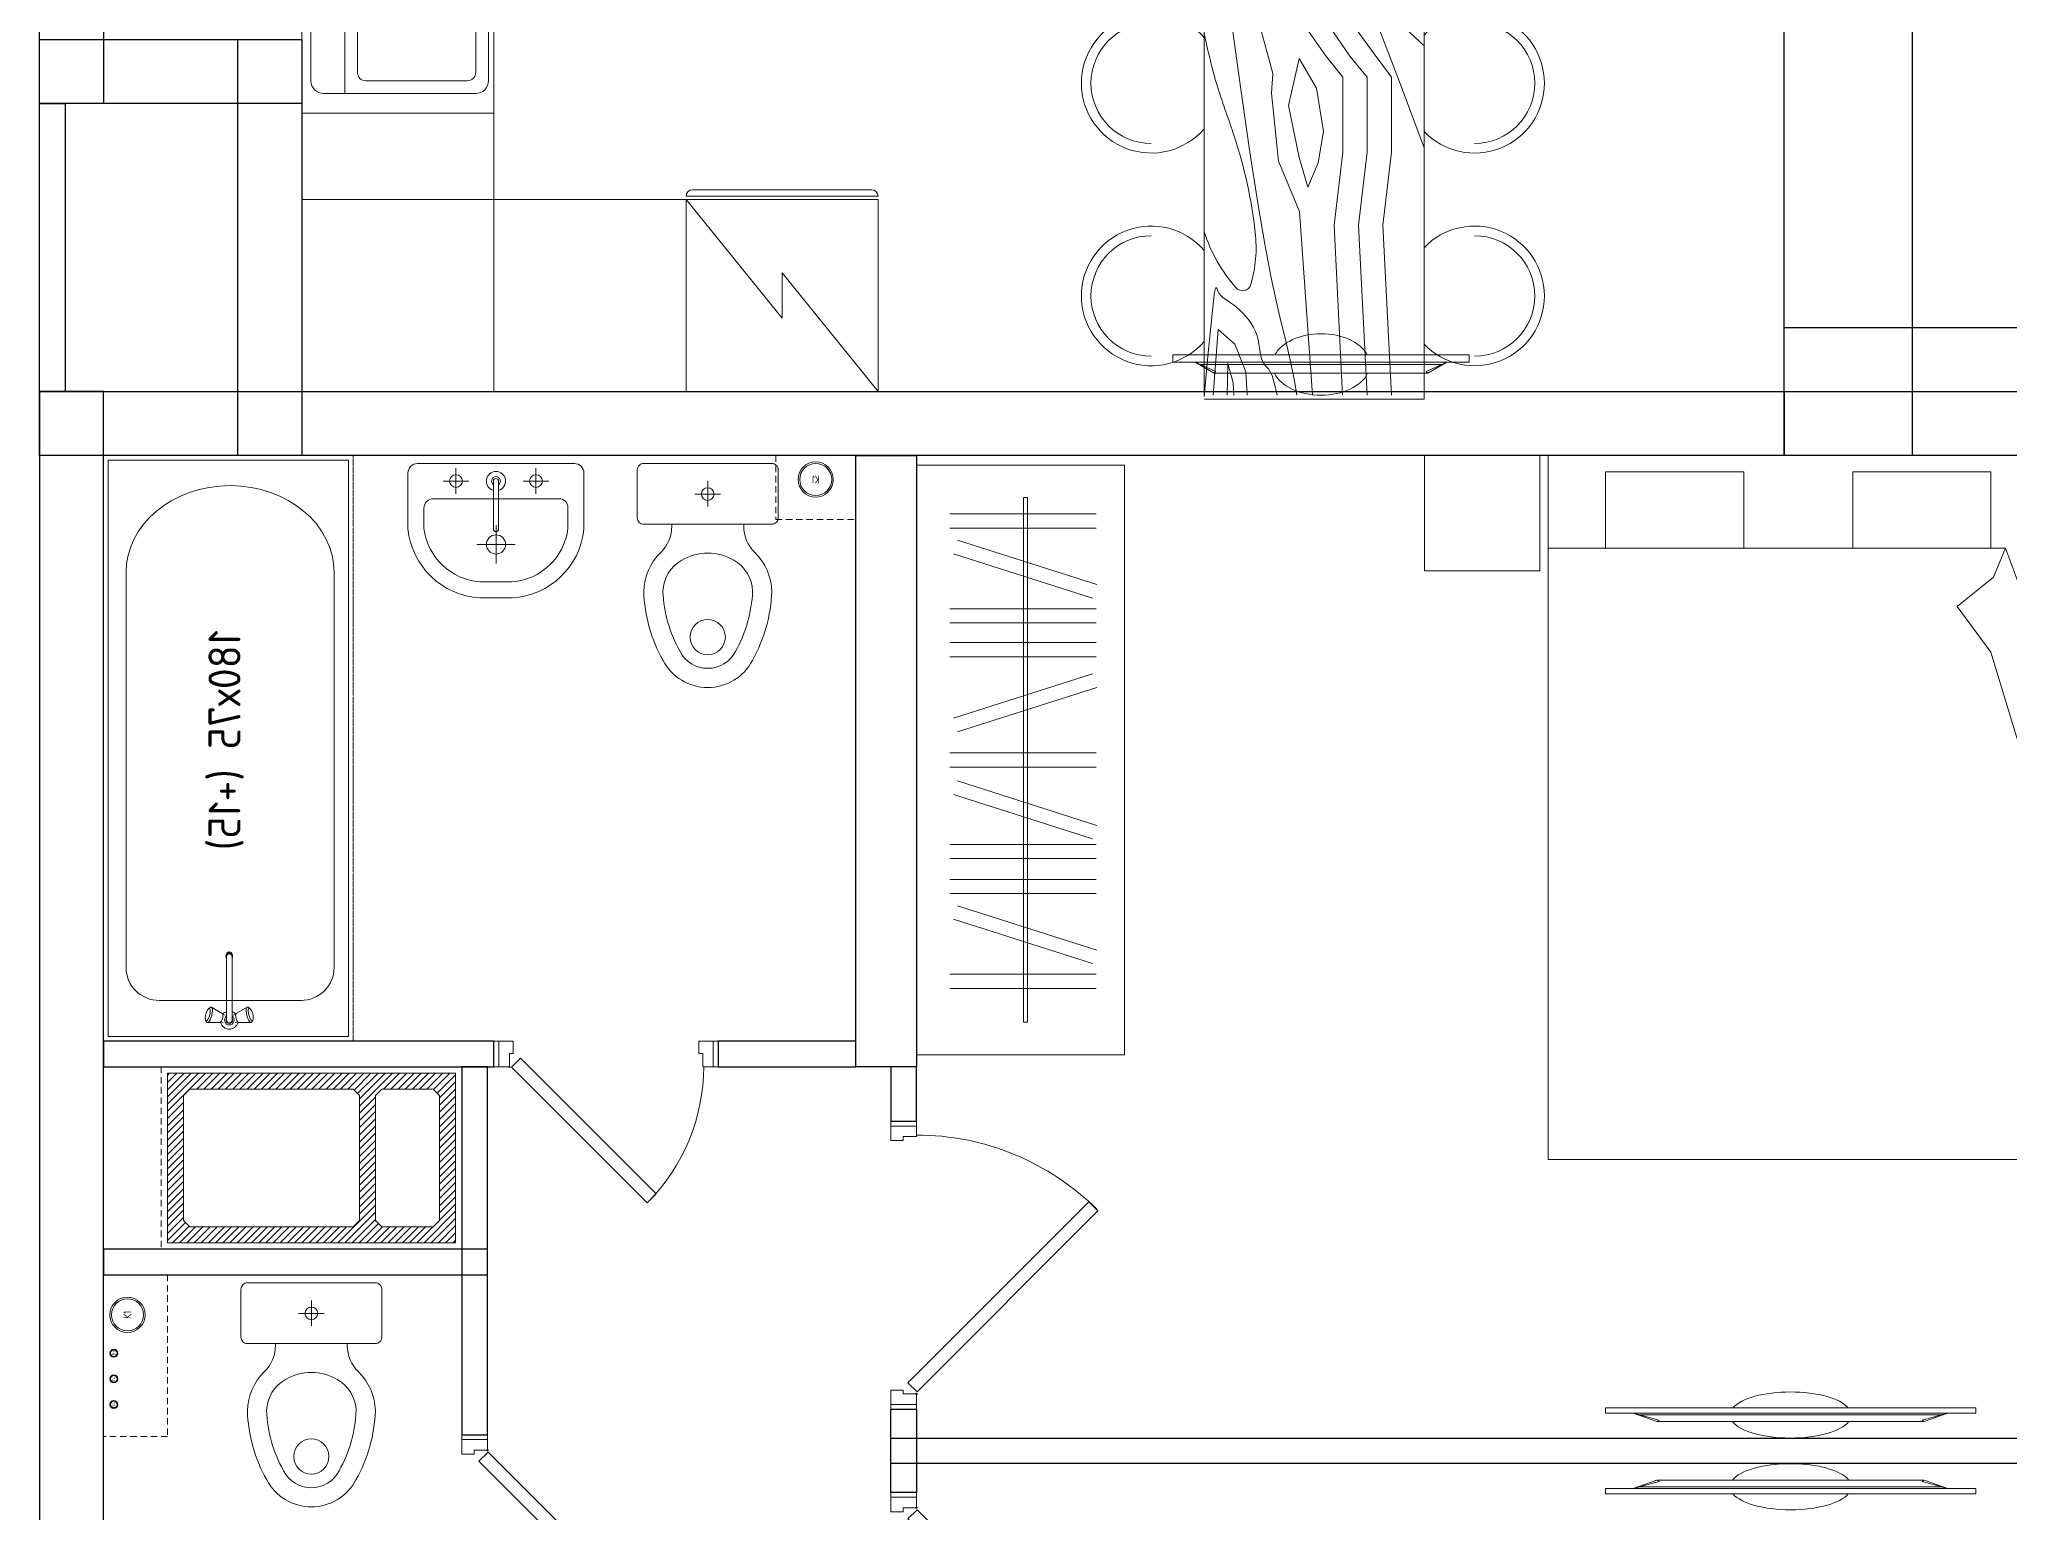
# Model space of a CAD drawing. Header units: millimetres. Extents: x 30661 to 55270, y 139046 to 181896.
# Drawn here: x 44125 to 50280, y 161093 to 165696 of the extents above; entities that cross this region are included whole.
import ezdxf
from ezdxf.enums import TextEntityAlignment as Align

# ---------------------------------------------------------------- set-up
doc = ezdxf.new("R2010")
doc.units = ezdxf.units.MM
for name, pattern in [('200_ШТРИХ', [320, 200, -120]), ('ACAD_ISO02W100', [15, 12, -3]), ('ELGO_LTYPE0', [0]), ('ГОСТ 2.303 5', [24, 20, -1.5, 1, -1.5])]:
    doc.linetypes.add(name, pattern=pattern)
for name, color, linetype, lineweight in [('АР - Вентблок', 36, 'Continuous', 9), ('АР - ВК', 126, 'Continuous', 13), ('АР - Двери', 126, 'Continuous', 9), ('АР - Монолит', 56, 'Continuous', 30), ('АР - Наружная стена', 144, 'Continuous', 30), ('АР - Обор. - Холодильник', 42, 'Continuous', 9), ('АР - Оборуд', 252, 'Continuous', 0), ('АР - Перегородки 190', 54, 'Continuous', 30), ('АР - Перегородки 80', 32, 'Continuous', 30), ('АР - Сантехника', 150, 'Continuous', 9)]:
    doc.layers.add(name, color=color, linetype=linetype, lineweight=lineweight)
doc.layers.add('АР - мебель', color=7, linetype='Continuous', lineweight=9, true_color=0x787878)
doc.styles.add('GOST 2.304', font='CS_Gost2304.shx', dxfattribs={"oblique": 15})
doc.styles.add('GOST-2.304_Type-B', font='GOST Common.ttf')
doc.styles.add('ГОСТ 2.304', font='CS_Gost2304.shx')

# ---------------------------------------------------------------- blocks, each defined once
blk = doc.blocks.new('Умывальник_550х420')
at = {"color": 0, "ltscale": 50}
for points in [[(55, -274.6), (230.3, -274.6, 0.365452), (445, -50.5), (445, 50.2, 0.368387), (228.9, 275.4), (55, 275.4, 0.412588), (25, 245.3), (25, -244.5, 0.412222)], [(163, -224.6), (228, -224.6, 0.357073), (395, -49.7), (395, 50.3, 0.35647), (228, 225.4), (165, 225.4, 0.411711), (135, 195.3), (135, -196.4, 0.420441)], [(80, 8.3), (230, 8.3, -1), (230, -7.7), (80, -7.7, -1)]]:
    blk.add_lwpolyline(points, format="xyb", close=True, dxfattribs=at)
for points in [[(120, 125.3), (40, 125.3)], [(80, 165.3), (80, 85.3)], [(338, 0.2), (218, 0.2)], [(278, 60.2), (278, -59.8)], [(80, -84.7), (80, -164.7)], [(120, -124.7), (40, -124.7)]]:
    blk.add_lwpolyline(points, dxfattribs=at)
for centre, radius in [((80, 125.3), 20), ((278, 0.2), 30), ((80, -124.7), 20)]:
    blk.add_circle(centre, radius, dxfattribs=at)
for radius, start, end in [(30, 15.46601, 344.53399), (14, 34.8499, 325.1501)]:
    blk.add_arc((80, 0.3), radius, start, end, dxfattribs=at)
at = {"layer": 'Defpoints', "linetype": 'ACAD_ISO02W100', "lineweight": -2, "ltscale": 10}
blk.add_lwpolyline([(0, 275.3), (0, -274.7)], dxfattribs=at)
at = {"layer": 'АР - Сантехника', "linetype": 'ACAD_ISO02W100', "ltscale": 10, "style": 'GOST 2.304', "width": 0.7}
blk.add_attdef('NAME', text='', height=250, dxfattribs=at).set_placement((278, 0.2, 0), align=Align.MIDDLE_CENTER)
blk = doc.blocks.new('КРТ37_1550х2200')
for points in [[(-1161.7, -360), (-1161.7, 0), (-801.7, 0)], [(-1161.7, -360), (-801.7, -360), (-801.7, 0)], [(775, 0), (-775, 0)], [(-775, -2200), (-775, 0)], [(775, -2200), (775, 0)], [(1161.7, -360), (1161.7, 0), (801.7, 0)], [(1161.7, -360), (801.7, -360), (801.7, 0)], [(-607.3, -290), (-607.3, -50.8), (-176.2, -50.8), (-176.2, -290)], [(595.7, -290), (595.7, -50.8), (164.6, -50.8), (164.6, -290)], [(-653.1, -290), (775, -290)], [(775, -2200), (-775, -2200)]]:
    blk.add_lwpolyline(points)
blk.add_lwpolyline([(-770.3, -1148.4), (-721, -569.7), (-705.9, -433.6), (-653.1, -290), (-615.3, -380.7), (-502, -471.4), (-607.7, -615)], close=True)
blk = doc.blocks.new('*U108')
at = {"color": 0, "linetype": 'ELGO_LTYPE0'}
for p, q in [((-126.3, -578.5), (-126.3, 578.5)), ((-126.3, 578.5), (-103.1, 578.5)), ((-103.1, 578.5), (-103.1, -578.5)), ((-103.1, 491.5), (-68.5, 417.2)), ((-103.1, 489.1), (-96.1, 471.8)), ((-96.1, 471.8), (-96.1, -471.8)), ((-74.4, 410.8), (-96.1, 471.8)), ((-68.5, 417.2), (-74.4, 410.8)), ((-68.5, -417.2), (-68.5, 417.2)), ((-103.1, -491.5), (-68.5, -417.2)), ((-74.4, -410.8), (-96.1, -471.8)), ((-68.5, -417.2), (-74.4, -410.8)), ((-96.1, -471.8), (-103.1, -489.1)), ((-103.1, -578.5), (-126.3, -578.5))]:
    blk.add_line(p, q, dxfattribs=at)
for start_param, end_param in [(0.31972, 2.821873), (3.433141, 5.991637)]:
    blk.add_ellipse((-96.1, 0), major_axis=(0, 189.6), ratio=0.506784, start_param=start_param, end_param=end_param, dxfattribs=at)
blk = doc.blocks.new('*U121')
at = {"ltscale": 100}
for p, q in [((15, 37.5), (15, -42.5)), ((46, 37.5), (15, 37.5)), ((48, -4.5), (48, 35.5)), ((852, -4.5), (852, 37.5)), ((852, 37.5), (885, 37.5)), ((885, 37.5), (885, -42.5)), ((15, -42.5), (60, -42.5)), ((60, -4.5), (48, -4.5)), ((60, -42.5), (60, -4.5)), ((840, -42.5), (840, -4.5)), ((840, -4.5), (852, -4.5)), ((885, -42.5), (840, -42.5))]:
    blk.add_line(p, q, dxfattribs=at)
for points in [[(54.4, 38.9), (82.7, 10.6), (648, 575.9), (619.7, 604.2)], [(15, -42.5), (0, -42.5), (0, 37.5), (15, 37.5)], [(885, -42.5), (900, -42.5), (900, 37.5), (885, 37.5)]]:
    blk.add_lwpolyline(points, close=True, dxfattribs=at)
blk.add_circle((48, 37.5), 2, dxfattribs=at)
blk.add_arc((56.7, 37.5), 800, 0, 44.86495, dxfattribs=at)
blk = doc.blocks.new('Ш02 650х1840')
for p, q in [((-1842.5, 650), (-1842.5, 0)), ((0, 650), (-1842.5, 650)), ((0, 650), (0, 0)), ((-1690.1, 560.9), (-1690.1, 104)), ((-1645.8, 560.9), (-1645.8, 104)), ((-1469, 563.6), (-1607.9, 128.3)), ((-1393.7, 560.9), (-1393.7, 104)), ((-1349.4, 560.9), (-1349.4, 104)), ((-1288.1, 560.9), (-1288.1, 104)), ((-1243.8, 560.9), (-1243.8, 104)), ((-1148, 563.6), (-1009.1, 128.3)), ((-943, 560.9), (-943, 104)), ((-898.7, 560.9), (-898.7, 104)), ((-716.8, 563.6), (-855.7, 128.3)), ((-657.1, 560.9), (-657.1, 104)), ((-612.8, 560.9), (-612.8, 104)), ((-548.1, 560.9), (-548.1, 104)), ((-503.8, 560.9), (-503.8, 104)), ((-327, 563.6), (-465.8, 128.3)), ((-251.6, 560.9), (-251.6, 104)), ((-207.3, 560.9), (-207.3, 104)), ((-1426.8, 550.1), (-1565.7, 114.9)), ((-1190.2, 550.1), (-1051.3, 114.9)), ((-674.6, 550.1), (-813.5, 114.9)), ((-284.8, 550.1), (-423.6, 114.9)), ((-101.5, 346.5), (-1741, 346.5)), ((-1741, 346.5), (-1741, 333.6)), ((-1741, 333.6), (-101.5, 333.6)), ((-1349.4, 346.5), (-1349.4, 333.6)), ((-1243.5, 333.6), (-1243.5, 346.5)), ((-101.5, 333.6), (-101.5, 346.5)), ((0, 0), (-1842.5, 0))]:
    blk.add_line(p, q)
blk = doc.blocks.new('Унитаз_700х440')
at = {"color": 0, "ltscale": 50}
for points in [[(195, -220), (45, -220, -0.414601), (25, -200), (25, 200, -0.414214), (45, 220), (195, 220, -0.414214), (215, 200), (215, -200, -0.414487)], [(327.1, 81.1, -0.261097), (424.4, 140, -0.11879), (612.3, 86.6, -0.608687), (612.3, -86.6, -0.11879), (424.4, -140, -0.261097), (327.1, -81.1, -0.27207)]]:
    blk.add_lwpolyline(points, format="xyb", close=True, dxfattribs=at)
blk.add_lwpolyline([(215, 112.3), (220.9, 112.3, 0.202167), (303, 147, -0.194798), (424.5, 200, -0.119349), (640.7, 139.4, -0.604544), (640.7, -139.4, -0.119349), (424.5, -200, -0.194798), (303, -147, 0.202167), (220.9, -112.3), (215, -112.3)], format="xyb", dxfattribs=at)
for points in [[(120.6, -40), (120.6, 40)], [(159.4, 0), (80.6, 0)]]:
    blk.add_lwpolyline(points, dxfattribs=at)
for centre, radius in [((120.6, 0), 20), ((567.6, 0), 55)]:
    blk.add_circle(centre, radius, dxfattribs=at)
at = {"layer": 'Defpoints', "linetype": 'ACAD_ISO02W100', "lineweight": -2, "ltscale": 10}
blk.add_lwpolyline([(0, -220), (0, 220)], dxfattribs=at)
blk = doc.blocks.new('*U119')
at = {"ltscale": 100}
for p, q in [((15, 37.5), (15, -42.5)), ((46, 37.5), (15, 37.5)), ((48, -4.5), (48, 35.5)), ((652, -4.5), (652, 37.5)), ((652, 37.5), (685, 37.5)), ((685, 37.5), (685, -42.5)), ((15, -42.5), (60, -42.5)), ((60, -4.5), (48, -4.5)), ((60, -42.5), (60, -4.5)), ((640, -42.5), (640, -4.5)), ((640, -4.5), (652, -4.5)), ((685, -42.5), (640, -42.5))]:
    blk.add_line(p, q, dxfattribs=at)
for points in [[(54.4, 38.9), (82.7, 10.6), (506.5, 434.5), (478.3, 462.8)], [(15, -42.5), (0, -42.5), (0, 37.5), (15, 37.5)], [(685, -42.5), (700, -42.5), (700, 37.5), (685, 37.5)]]:
    blk.add_lwpolyline(points, close=True, dxfattribs=at)
blk.add_circle((48, 37.5), 2, dxfattribs=at)
blk.add_arc((55, 37.5), 600, 0, 44.86495, dxfattribs=at)
blk = doc.blocks.new('Вентблок 900 х 530')
at = {"layer": 'АР - Вентблок', "lineweight": 5}
h = blk.add_hatch(dxfattribs=at)
h.set_pattern_fill('ANSI31', color=256, scale=5)
h.set_pattern_definition([(45, (-3927617.913, -709139.574), (-11.22532015, 11.22532015), [])])
h.paths.add_polyline_path([(-20, 920), (-550, 920), (-550, 20), (-20, 20)])
h.paths.add_polyline_path([(-480, 670), (-500, 690), (-500, 850), (-480, 870), (-90, 870), (-70, 850), (-70, 690), (-90, 670)], flags=16)
h.paths.add_polyline_path([(-90, 620), (-70, 600), (-70, 90), (-90, 70), (-480, 70), (-500, 90), (-500, 600), (-480, 620)], flags=16)
at = {"layer": 'АР - Вентблок', "linetype": '200_ШТРИХ', "lineweight": 5, "ltscale": 0.1}
blk.add_lwpolyline([(-570, 0), (-570, 940), (0, 940), (0, 0)], close=True, dxfattribs=at)
at = {"layer": 'АР - Вентблок', "linetype": 'ByBlock'}
for points in [[(-550, 20), (-550, 920), (-20, 920), (-20, 20)], [(-500, 690), (-500, 850), (-480, 870), (-90, 870), (-70, 850), (-70, 690), (-90, 670), (-480, 670)], [(-500, 90), (-500, 600), (-480, 620), (-90, 620), (-70, 600), (-70, 90), (-90, 70), (-480, 70)]]:
    blk.add_lwpolyline(points, close=True, dxfattribs=at)
blk = doc.blocks.new('*U65')
at = {"ltscale": 100}
for p, q in [((-685, 37.5), (-685, -42.5)), ((-652, 37.5), (-685, 37.5)), ((-652, -4.5), (-652, 37.5)), ((-48, -4.5), (-48, 35.5)), ((-46, 37.5), (-15, 37.5)), ((-15, 37.5), (-15, -42.5)), ((-685, -42.5), (-640, -42.5)), ((-640, -4.5), (-652, -4.5)), ((-640, -42.5), (-640, -4.5)), ((-60, -42.5), (-60, -4.5)), ((-60, -4.5), (-48, -4.5)), ((-15, -42.5), (-60, -42.5))]:
    blk.add_line(p, q, dxfattribs=at)
for points in [[(-54.4, 38.9), (-82.7, 10.6), (-506.5, 434.5), (-478.3, 462.8)], [(-685, -42.5), (-700, -42.5), (-700, 37.5), (-685, 37.5)], [(-15, -42.5), (0, -42.5), (0, 37.5), (-15, 37.5)]]:
    blk.add_lwpolyline(points, close=True, dxfattribs=at)
blk.add_circle((-48, 37.5), 2, dxfattribs=at)
blk.add_arc((-55, 37.5), 600, 135.13505, 180, dxfattribs=at)
blk = doc.blocks.new('Стояк ВК с циркуляцией')
at = {"layer": 'АР - ВК', "linetype": '200_ШТРИХ', "lineweight": 5, "ltscale": 0.1}
blk.add_lwpolyline([(-505, 0), (0, 0), (0, -200), (-505, -200)], close=True, dxfattribs=at)
at = {"layer": 'АР - ВК', "color": 1, "ltscale": 100}
for centre, radius in [((-405, -32.5), 12.5), ((-405, -32.5), 10), ((-325, -32.5), 12.5), ((-325, -32.5), 10)]:
    blk.add_circle(centre, radius, dxfattribs=at)
at = {"layer": 'АР - ВК', "color": 5, "ltscale": 100}
for radius in [12.5, 10]:
    blk.add_circle((-245, -32.5), radius, dxfattribs=at)
at = {"layer": 'АР - ВК', "color": 46, "ltscale": 100}
for radius in [55, 50]:
    blk.add_circle((-125, -75), radius, dxfattribs=at)
at = {"layer": 'АР - ВК', "color": 1, "ltscale": 100, "style": 'ГОСТ 2.304'}
for p in [(-405, -32.5), (-325, -32.5)]:
    blk.add_text('Т4', height=10, dxfattribs=at).set_placement(p, align=Align.MIDDLE_CENTER)
at = {"layer": 'АР - ВК', "color": 5, "ltscale": 100, "style": 'ГОСТ 2.304'}
blk.add_text('В1', height=10, dxfattribs=at).set_placement((-245, -32.5), align=Align.MIDDLE_CENTER)
at = {"layer": 'АР - ВК', "color": 46, "ltscale": 100, "style": 'ГОСТ 2.304'}
blk.add_text('К1', height=25, dxfattribs=at).set_placement((-125, -75), align=Align.MIDDLE_CENTER)
blk = doc.blocks.new('Ванна 180х75 (+15)')
at = {"layer": 'АР - Сантехника'}
for p, q in [((765, 1815), (15, 1815)), ((15, 1815), (15, 15)), ((765, 15), (765, 1815)), ((318.2, 1756.5), (318.4, 1761.1)), ((318.8, 1750.9), (318.2, 1756.5)), ((318.4, 1761.1), (319.3, 1764.3)), ((320.1, 1744.8), (318.8, 1750.9)), ((322.2, 1770), (319.3, 1764.3)), ((319.3, 1764.3), (320.9, 1765.8)), ((322, 1738.9), (320.1, 1744.8)), ((320.9, 1765.8), (323, 1765.3)), ((324.3, 1733.8), (322, 1738.9)), ((322.2, 1770), (324.2, 1771.8)), ((323, 1765.3), (325.4, 1763)), ((363.5, 1772), (324.2, 1771.8)), ((324.2, 1771.8), (326.8, 1771.2)), ((326.7, 1729.9), (324.3, 1733.8)), ((325.4, 1763), (327.8, 1759.1)), ((329.1, 1727.6), (326.7, 1729.9)), ((326.8, 1771.2), (329.8, 1768.4)), ((327.8, 1759.1), (330.1, 1753.9)), ((331.2, 1727.1), (329.1, 1727.6)), ((334.5, 1724.1), (329.1, 1727.6)), ((329.8, 1768.4), (332.9, 1763.5)), ((330.1, 1753.9), (332, 1748)), ((332.8, 1728.6), (331.2, 1727.1)), ((332, 1748), (333.3, 1742)), ((333.8, 1731.7), (332.8, 1728.6)), ((332.9, 1763.5), (335.7, 1757)), ((333.3, 1742), (333.9, 1736.4)), ((333.9, 1736.4), (333.8, 1731.7)), ((337.1, 1723.5), (334.5, 1724.1)), ((335.7, 1757), (338.1, 1749.7)), ((371.3, 1743), (337.1, 1723.5)), ((339.1, 1725.3), (337.1, 1723.5)), ((338.1, 1749.7), (339.7, 1742.1)), ((340.3, 1729.3), (339.1, 1725.3)), ((339.7, 1742.1), (340.5, 1735.1)), ((340.5, 1735.1), (340.3, 1729.3)), ((363.5, 1772), (365.1, 1771.7)), ((365.1, 1771.7), (366.9, 1769.9)), ((366.9, 1769.9), (368.7, 1767)), ((374.4, 1771.8), (367, 1769.8)), ((368.7, 1767), (370.5, 1763.1)), ((370.5, 1763.1), (371.9, 1758.7)), ((372.5, 1744.1), (371.3, 1743)), ((371.9, 1758.7), (372.9, 1754.2)), ((373.2, 1746.5), (372.5, 1744.1)), ((372.9, 1754.2), (373.3, 1750)), ((373.3, 1750), (373.2, 1746.5)), ((380.6, 1748.6), (373.2, 1746.6)), ((384.6, 1737.7), (384.5, 1737.8)), ((384.6, 1764.4), (384.6, 1564.3)), ((401.6, 1764.4), (401.6, 1564.3)), ((401.8, 1737.8), (401.6, 1737.7)), ((405.6, 1748.6), (413.1, 1746.6)), ((411.8, 1771.8), (419.3, 1769.8)), ((412.9, 1750), (413.4, 1754.2)), ((413.1, 1746.5), (412.9, 1750)), ((413.8, 1744.1), (413.1, 1746.5)), ((413.4, 1754.2), (414.4, 1758.7)), ((415, 1743), (413.8, 1744.1)), ((414.4, 1758.7), (415.8, 1763.1)), ((415, 1743), (449.1, 1723.5)), ((415.8, 1763.1), (417.5, 1767)), ((417.5, 1767), (419.4, 1769.9)), ((419.4, 1769.9), (421.2, 1771.7)), ((421.2, 1771.7), (422.7, 1772)), ((422.7, 1772), (462.1, 1771.8)), ((445.7, 1735.1), (446.5, 1742.1)), ((446, 1729.3), (445.7, 1735.1)), ((447.1, 1725.3), (446, 1729.3)), ((446.5, 1742.1), (448.1, 1749.7)), ((449.1, 1723.5), (447.1, 1725.3)), ((448.1, 1749.7), (450.5, 1757)), ((451.7, 1724.1), (449.1, 1723.5)), ((450.5, 1757), (453.4, 1763.5)), ((451.7, 1724.1), (457.1, 1727.6)), ((452.3, 1736.4), (452.9, 1742)), ((452.5, 1731.7), (452.3, 1736.4)), ((453.4, 1728.6), (452.5, 1731.7)), ((452.9, 1742), (454.2, 1748)), ((453.4, 1763.5), (456.4, 1768.4)), ((455, 1727.1), (453.4, 1728.6)), ((454.2, 1748), (456.1, 1753.9)), ((457.1, 1727.6), (455, 1727.1)), ((456.1, 1753.9), (458.4, 1759.1)), ((456.4, 1768.4), (459.4, 1771.2)), ((459.5, 1729.9), (457.1, 1727.6)), ((458.4, 1759.1), (460.9, 1763)), ((459.4, 1771.2), (462.1, 1771.8)), ((462, 1733.8), (459.5, 1729.9)), ((460.9, 1763), (463.3, 1765.3)), ((464.3, 1738.9), (462, 1733.8)), ((462.1, 1771.8), (464, 1770)), ((463.3, 1765.3), (465.4, 1765.8)), ((464, 1770), (466.9, 1764.3)), ((466.2, 1744.8), (464.3, 1738.9)), ((465.4, 1765.8), (466.9, 1764.3)), ((467.5, 1750.9), (466.2, 1744.8)), ((466.9, 1764.3), (467.9, 1761.1)), ((468.1, 1756.5), (467.5, 1750.9)), ((467.9, 1761.1), (468.1, 1756.5)), ((174.5, 1702.4), (618.9, 1702.4)), ((70.6, 1599.9), (70.6, 365.8)), ((720.6, 365.8), (720.6, 1599.9)), ((15, 15), (765, 15))]:
    blk.add_line(p, q, dxfattribs=at)
at = {"layer": 'АР - Сантехника', "linetype": 'ГОСТ 2.303 5'}
blk.add_lwpolyline([(780, 0), (0, 0), (0, 1830), (780, 1830)], close=True, dxfattribs=at)
at = {"layer": 'АР - Сантехника'}
for points in [[(401.6, 1569.8), (402.4, 1568.7), (403, 1567.5), (403.4, 1566.2), (403.6, 1564.9), (403.6, 1563.6), (403.4, 1562.3), (402.9, 1561), (402.3, 1559.8), (401.5, 1558.7), (400.5, 1557.7), (399.4, 1556.9), (398.1, 1556.2), (396.8, 1555.6), (395.3, 1555.2), (393.9, 1555.1), (392.4, 1555.1), (390.9, 1555.2), (389.5, 1555.6), (388.1, 1556.2), (386.9, 1556.9), (385.7, 1557.7), (384.8, 1558.7), (383.9, 1559.8), (383.3, 1561), (382.9, 1562.3), (382.7, 1563.6), (382.6, 1564.9), (382.8, 1566.2), (383.2, 1567.5), (383.8, 1568.7), (384.6, 1569.8)], [(401.6, 1564.3), (401.5, 1563.1), (401.2, 1562), (400.7, 1560.9), (400, 1559.9), (399.1, 1559), (398.1, 1558.2), (397, 1557.6), (395.7, 1557.2), (394.5, 1556.9), (393.1, 1556.8), (391.8, 1556.9), (390.5, 1557.2), (389.3, 1557.6), (388.1, 1558.2), (387.1, 1559), (386.2, 1559.9), (385.5, 1560.9), (385, 1562), (384.7, 1563.1), (384.6, 1564.3)], [(401.6, 1558.9), (401.5, 1557.7), (401.2, 1556.5), (400.7, 1555.4), (400, 1554.4), (399.1, 1553.5), (398.1, 1552.7), (397, 1552.1), (395.7, 1551.7), (394.5, 1551.4), (393.1, 1551.3), (391.8, 1551.4), (390.5, 1551.7), (389.3, 1552.1), (388.1, 1552.7), (387.1, 1553.5), (386.2, 1554.4), (385.5, 1555.4), (385, 1556.5), (384.7, 1557.7), (384.6, 1558.9)]]:
    blk.add_lwpolyline(points, dxfattribs=at)
for centre, radius, start, end in [((393.1, 1764.4), 28, 13.41646, 166.58354), ((393.1, 1764.4), 28, 223.41646, 252.32776), ((393.1, 1764.4), 15, 304.51811, 235.48189), ((393.1, 1764.4), 10, 328.21167, 211.78833), ((393.1, 1764.4), 8.5, 0, 180), ((393.1, 1764.4), 28, 287.67224, 316.58354), ((173.1, 1599.9), 102.5, 89.24097, 180), ((618.1, 1599.9), 102.5, 0, 90.75903)]:
    blk.add_arc(centre, radius, start, end, dxfattribs=at)
blk.add_ellipse((395.6, 365.8), major_axis=(325, 0), ratio=0.835998, start_param=3.141593, end_param=6.283185, dxfattribs=at)
at = {"layer": 'АР - Сантехника', "linetype": 'Continuous', "style": 'GOST-2.304_Type-B'}
blk.add_text('180х75 (+15)', height=100, rotation=90, dxfattribs=at).set_placement((378.1, 889.4), align=Align.MIDDLE_CENTER)
blk = doc.blocks.new('Стояк ВК дополнительный')
at = {"layer": 'АР - ВК', "linetype": '200_ШТРИХ', "lineweight": 5, "ltscale": 0.1}
blk.add_lwpolyline([(0, -250), (0, 0), (200, 0), (200, -250)], close=True, dxfattribs=at)
at = {"layer": 'АР - ВК', "color": 46, "ltscale": 100}
for radius in [55, 50]:
    blk.add_circle((75, -125), radius, dxfattribs=at)
at = {"layer": 'АР - ВК', "color": 46, "ltscale": 100, "style": 'ГОСТ 2.304'}
blk.add_text('К1', height=25, rotation=90, dxfattribs=at).set_placement((75, -125), align=Align.MIDDLE_CENTER)
blk = doc.blocks.new('Квартира 2К 9900 тип 7')
at = {"layer": 'АР - Монолит'}
for points in [[(0, 9900), (0, 10100), (6650, 10100), (6650, 9900)], [(200, 4630), (200, 10100), (0, 10100), (0, 4630)]]:
    blk.add_lwpolyline(points, close=True, dxfattribs=at)
at = {"layer": 'АР - Перегородки 190'}
blk.add_lwpolyline([(2740, 9900), (2740, 7990), (2550, 7990), (2550, 9900)], close=True, dxfattribs=at)
at = {"layer": 'АР - Перегородки 80'}
for points in [[(1420, 7990), (1420, 8070), (200, 8070), (200, 7990)], [(2550, 7990), (2550, 8070), (2120, 8070), (2120, 7990)], [(1400, 6840), (1400, 7990), (1320, 7990), (1320, 6840)], [(2740, 7820), (2740, 7990), (2660, 7990), (2660, 7820)], [(1400, 7340), (1400, 7420), (200, 7420), (200, 7340)], [(2740, 6920), (2740, 6660), (2660, 6660), (2660, 6920)], [(6650, 6830), (6650, 6750), (2660, 6750), (2660, 6830)]]:
    blk.add_lwpolyline(points, close=True, dxfattribs=at)
at = {"xscale": -1}
for name, p, rotation in [('Ванна 180х75 (+15)', (200, 9900), 180), ('Стояк ВК дополнительный', (2300, 9900), 90), ('Вентблок 900 х 530', (380, 7990), 270)]:
    blk.add_blockref(name, p, dxfattribs=dict(at, rotation=rotation))
at = {"rotation": 90}
blk.add_blockref('Стояк ВК с циркуляцией', (200, 7340), dxfattribs=at)
at = {"layer": 'АР - Двери', "xscale": -1}
for name, p, rotation in [('*U119', (1420, 8027.5), 180), ('*U121', (2702.5, 6920), 270), ('*U65', (1362.5, 6840), 270)]:
    blk.add_blockref(name, p, dxfattribs=dict(at, rotation=rotation))
at = {"layer": 'АР - Двери', "rotation": 270}
blk.add_blockref('*U121', (2702.5, 6660), dxfattribs=at)
at = {"layer": 'АР - мебель', "rotation": 270}
blk.add_blockref('Ш02 650х1840', (2740, 8027.5), dxfattribs=at)
at = {"layer": 'АР - мебель', "xscale": -1}
blk.add_blockref('КРТ37_1550х2200', (5488.3, 9900), dxfattribs=at)
at = {"layer": 'АР - мебель', "zscale": 0.75, "rotation": 270}
for p, xscale in [((5470.1, 6830), 0.75), ((5470.1, 6750), -0.75)]:
    blk.add_blockref('*U108', p, dxfattribs=dict(at, xscale=xscale))
at = {"layer": 'АР - Сантехника', "xscale": -1, "rotation": 90}
for name, p in [('Умывальник_550х420', (1426.5, 9900, 0)), ('Унитаз_700х440', (2087.7, 9900)), ('Унитаз_700х440', (849.5, 7340))]:
    blk.add_blockref(name, p, dxfattribs=at)
blk = doc.blocks.new('ОГ73_на5персон_стол1245х685')
for p, q in [((-623.4, 0), (623.4, 0)), ((623.4, 0), (623.4, -686.7)), ((611.5, -686.7), (-623.4, -686.7))]:
    blk.add_line(p, q)
for points in [[(-641, -247.6), (-544.1, -144.5), (-375.8, -79.3), (-161.9, 0)], [(-637.5, -167.6), (-480, 0)], [(-623.4, -76.3), (-551.7, 0)], [(-642.4, -325.5), (-544.1, -220.8), (-454.9, -155.6), (-381.8, -101.3), (-148.4, -101.3), (79.6, -128.4), (611.5, -101.7)], [(-641.9, -401.2), (-544.1, -297.1), (-448.3, -231.9), (-381.8, -177.6), (-148.4, -177.6), (79.6, -204.7), (611.5, -178)], [(-639.6, -475.1), (-544.1, -373.4), (-450.5, -308.2), (-381.8, -253.9), (-148.4, -253.9), (79.6, -281), (611.5, -254.3)], [(-636.3, -537.6), (-393.5, -471.9), (-331.8, -476.1), (-120.1, -454.3), (37.3, -389.1), (611.5, -347.9)], [(611.5, -397.2), (566.5, -404.8), (497, -419.1), (437.5, -433.1), (380, -447.3), (316.4, -462.2), (239, -478.6), (139.9, -497.4), (11.2, -519.3), (-154.9, -545.1), (-366.3, -575.5), (-630.8, -611.4)], [(611.5, -459.1), (596.2, -461.8), (550.2, -474.8), (528.9, -486), (519.4, -494.9), (510.6, -501.6), (500.5, -506.3), (489.4, -509.5), (477.5, -511.8), (464.9, -513.7), (451.9, -515.6), (438.7, -518), (425.4, -521.5), (412.3, -526.5), (399.4, -532.7), (387, -540.1), (375.2, -548.4), (364.1, -557.3), (353.7, -566.7), (344.3, -576.3), (336, -585.9), (328.9, -595.3), (322.6, -604.3), (316.9, -612.9), (311.5, -620.8), (306.1, -628.1), (300.3, -634.4), (293.8, -639.8), (286.3, -644.1), (278.5, -647.3), (274.5, -649.9), (279.3, -652.4), (298.2, -655.6), (336.1, -660), (398.2, -666.3), (489.7, -674.9), (615.5, -686.7)], [(611.5, -552), (538.5, -556.7), (452.3, -591.2), (406.4, -642.9), (611.5, -658.6)], [(611.5, -594.6), (572.9, -595.9), (512.6, -613.2), (611.5, -614.5)]]:
    blk.add_lwpolyline(points)
blk.add_lwpolyline([(-440.4, -390.3), (-348.1, -335.9), (-212.4, -314.2), (-114.7, -330.5), (-38.7, -363.1), (-131, -390.3), (-293.8, -422.9)], close=True)
blk.add_lwpolyline([(-519, -686.7, 0.011376), (-404.4, -659.9, 0.016637), (-327.1, -637.1, 0.004562), (-267.2, -616.7, -0.004114), (-200.8, -594, -0.052088), (102.6, -527.2, -0.099515), (265.7, -541.2, -0.590932), (275.9, -587, -0.103124), (100.7, -686.7)], format="xyb")
for centre, radius, start, end in [((-363.4, 157.9), 218.2, 313.66172, 226.33828), ((301.2, 157.9), 218.2, 313.66172, 226.33828), ((-363.4, 157.9), 188.2, 0, 180), ((301.2, 157.9), 188.2, 0, 180), ((2457.2, -343.3), 3099.7, 173.64034, 186.35966), ((-791, -308.7), 218.2, 44.99112, 313.78598), ((-791, -308.7), 188.2, 90, 270), ((-363.4, -852.1), 218.2, 130.73287, 49.26713), ((301.2, -852.1), 218.2, 130.73287, 49.26713), ((-363.4, -852.1), 188.2, 180, 0), ((301.2, -852.1), 188.2, 180, 0)]:
    blk.add_arc(centre, radius, start, end)
blk = doc.blocks.new('М15 600х600')
for p, q in [((-600, 600), (-600, 0)), ((-600, 600), (0, 600)), ((-516.4, 571.8), (-100.6, 571.8)), ((0, 600), (0, 0)), ((-556, 57), (-556, 532.2)), ((-61, 532.2), (-61, 57)), ((-556, 466.2), (-61, 466.2)), ((-516.4, 83.4), (-516.4, 400.2)), ((-490, 426.6), (-127, 426.6)), ((-100.6, 83.4), (-100.6, 400.2)), ((-61, 400.2), (-61, 83.4)), ((-600, 0), (0, 0)), ((-100.6, 17.4), (-516.4, 17.4)), ((-127, 57), (-490, 57))]:
    blk.add_line(p, q)
for centre, major_axis, start_param, end_param in [((-516.4, 532.2), (-28, 28), -0.785398, 0.785398), ((-100.6, 532.2), (28, 28), 5.497787, 7.068583), ((-490, 400.2), (-18.7, 18.7), -0.785398, 0.785398), ((-305.2, 375.6), (18.7, 18.7), 5.497787, 11.780972), ((-305.2, 375.6), (9.33, 9.33), 5.497787, 11.780972), ((-127, 400.2), (18.7, 18.7), 5.497787, 7.068583), ((-490, 83.4), (18.7, 18.7), 2.356194, 3.926991), ((-127, 83.4), (-18.7, 18.7), 2.356194, 3.926991), ((-516.4, 57), (28, 28), 2.356194, 3.926991), ((-100.6, 57), (-28, 28), 2.356194, 3.926991)]:
    blk.add_ellipse(centre, major_axis=major_axis, ratio=1, start_param=start_param, end_param=end_param)
blk = doc.blocks.new('холодильник')
at = {"layer": 'АР - Обор. - Холодильник'}
for p, q in [((0, 300), (0, -300)), ((600, 300), (0, 300)), ((600, -300), (600, 300)), ((610, 300), (610, -300)), ((610, 300), (610, 300)), ((630, -280), (630, 280)), ((0, -300), (600, -300)), ((610, -300), (610, -300))]:
    blk.add_line(p, q, dxfattribs=at)
blk.add_lwpolyline([(600, 300), (229.3, 0), (370.7, 0), (0, -300)], dxfattribs=at)
for centre, start, end in [((610, 280), 0, 90), ((610, -280), 270, 0)]:
    blk.add_arc(centre, 20, start, end, dxfattribs=at)
blk = doc.blocks.new('Квартира 1К 6300 тип 39')
at = {"layer": 'АР - Монолит'}
for points in [[(0, 1100), (0, 3220), (200, 3220), (200, 1100)], [(0, 1100), (0, 1300), (820, 1300), (820, 1100)], [(620, 0), (620, 1300), (820, 1300), (820, 0)], [(0, 0), (0, 200), (5450, 200), (5450, 0)]]:
    blk.add_lwpolyline(points, close=True, dxfattribs=at)
at = {"layer": 'АР - Наружная стена'}
for points in [[(5850, 3290), (5850, 0), (5450, 0), (5450, 3290)], [(5450, 400), (7050, 400), (7050, 0), (5450, 0)]]:
    blk.add_lwpolyline(points, close=True, dxfattribs=at)
at = {"layer": 'АР - Оборуд'}
for points in [[(820, 800), (820, 1070), (1420, 1070), (1420, 800)], [(820, 200), (820, 800), (1420, 800), (1420, 200)], [(1420, 200), (1420, 800), (2020, 800), (2020, 200)]]:
    blk.add_lwpolyline(points, close=True, dxfattribs=at)
at = {"layer": 'АР - Перегородки 80'}
blk.add_lwpolyline([(80, 200), (0, 200), (0, 1100), (80, 1100)], close=True, dxfattribs=at)
at = {"layer": 'АР - мебель', "rotation": 270}
blk.add_blockref('ОГ73_на5персон_стол1245х685', (4325.2, 799.7), dxfattribs=at)
at = {"layer": 'АР - мебель', "yscale": 0.8000000000000003, "rotation": 270}
blk.add_blockref('*U108', (4003.6, 188.2), dxfattribs=at)
at = {"layer": 'АР - Оборуд', "xscale": -1, "rotation": 90}
blk.add_blockref('М15 600х600', (1420, 1070), dxfattribs=at)
at = {"layer": 'АР - Оборуд', "extrusion": (0, 0, -1), "xscale": -1, "zscale": -1, "rotation": 270}
blk.add_blockref('холодильник', (-2320, 200), dxfattribs=at)
blk = doc.blocks.new('V_Section_1')
for name, p in [('Квартира 1К 6300 тип 39', (8950, -16300)), ('Квартира 2К 9900 тип 7', (8950, -26200))]:
    blk.add_blockref(name, p)

msp = doc.modelspace()

# ---------------------------------------------------------------- block references
msp.add_blockref('V_Section_1', (35175.5, 180696.1))

doc.saveas('drawing.dxf')
